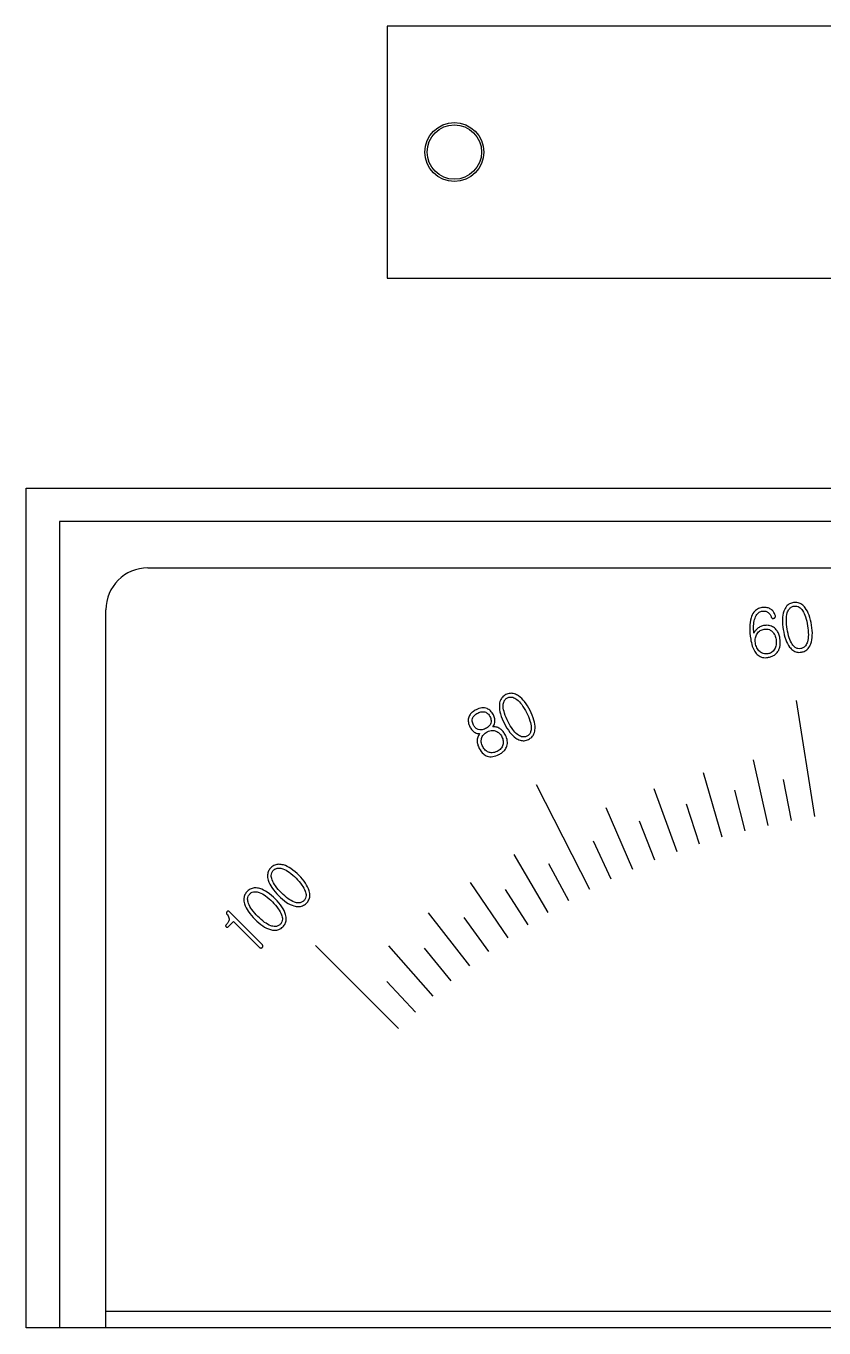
# Model space of a CAD drawing. Extents: x 109308 to 114204, y 60901 to 64142.
# Drawn here: x 111903.1 to 111950.6, y 62865.4 to 62942.9 of the extents above; entities that cross this region are included whole.
import ezdxf

# ---------------------------------------------------------------- set-up
doc = ezdxf.new("R2010")
doc.units = 0
doc.header["$LTSCALE"] = 10
doc.header["$MEASUREMENT"] = 0
doc.layers.get('0').update_dxf_attribs({"linetype": 'CONTINUOUS'})
doc.layers.add('가시적인_것_ISO_', color=3, linetype='CONTINUOUS')

# ---------------------------------------------------------------- blocks, each defined once
blk = doc.blocks.new('44Q1XC')
at = {"layer": '가시적인_것_ISO_'}
for p, q in [((17011.431, 5856.091), (16946.431, 5856.091)), ((16946.431, 5856.091), (16946.431, 5841.091)), ((16946.431, 5841.091), (17011.431, 5841.091)), ((16924.931, 5828.591), (17032.931, 5828.591)), ((16924.931, 5778.591), (16924.931, 5828.591)), ((17030.931, 5826.591), (16926.931, 5826.591)), ((16926.931, 5826.591), (16926.931, 5778.591)), ((16932.181, 5823.841), (17025.681, 5823.841)), ((16929.681, 5778.591), (16929.681, 5821.341)), ((16971.891, 5809.037), (16970.796, 5815.951)), ((16969.114, 5808.508), (16968.242, 5812.411)), ((16966.376, 5807.804), (16965.26, 5811.646)), ((16970.499, 5808.794), (16970.03, 5811.25)), ((16958.501, 5804.687), (16955.323, 5810.924)), ((16963.688, 5806.931), (16962.333, 5810.694)), ((16967.74, 5808.178), (16967.118, 5810.599)), ((16961.059, 5805.89), (16959.471, 5809.561)), ((16965.025, 5807.389), (16964.253, 5809.766)), ((16962.365, 5806.431), (16961.445, 5808.756)), ((16959.771, 5805.308), (16958.706, 5807.571)), ((16956.024, 5803.325), (16953.988, 5806.768)), ((16957.252, 5804.025), (16956.048, 5806.216)), ((16953.637, 5801.81), (16951.389, 5805.118)), ((16954.819, 5802.586), (16953.479, 5804.697)), ((16938.981, 5801.425), (16937.033, 5803.374)), ((16951.35, 5800.148), (16948.898, 5803.309)), ((16936.98, 5802.481), (16937.283, 5802.783)), ((16937.283, 5802.783), (16938.808, 5801.258)), ((16952.481, 5800.997), (16951.011, 5803.02)), ((16947.111, 5796.411), (16942.161, 5801.361)), ((16949.172, 5798.346), (16946.527, 5801.347)), ((16950.247, 5799.264), (16948.653, 5801.191)), ((16948.126, 5797.395), (16946.415, 5799.217)), ((16929.681, 5779.591), (17028.181, 5779.591)), ((17032.931, 5778.591), (16924.931, 5778.591))]:
    blk.add_line(p, q, dxfattribs=at)
for radius in [1.75, 1.621]:
    blk.add_circle((16950.431, 5848.591), radius, dxfattribs=at)
blk.add_arc((16932.181, 5821.341), 2.5, 90, 180, dxfattribs=at)
for points, knots in [([(16968.738, 5821.474), (16968.644, 5821.459), (16968.554, 5821.43), (16968.39, 5821.336), (16968.322, 5821.276), (16968.184, 5821.101), (16968.13, 5820.98), (16968.093, 5820.856)], [-0.09534042, -0.09534042, -0.09534042, -0.09534042, -0.06671141, -0.06671141, -0.03886742, -0.03886742, 0, 0, 0, 0]), ([(16968.307, 5820.772), (16968.335, 5820.877), (16968.379, 5820.983), (16968.483, 5821.119), (16968.528, 5821.162), (16968.638, 5821.23), (16968.699, 5821.251), (16968.764, 5821.261)], [-0.07134722, -0.07134722, -0.07134722, -0.07134722, -0.03864152, -0.03864152, -0.01976601, -0.01976601, 0, 0, 0, 0]), ([(16969.217, 5821.408), (16969.146, 5821.444), (16969.071, 5821.467), (16968.908, 5821.49), (16968.823, 5821.487), (16968.738, 5821.474)], [-0.04944895, -0.04944895, -0.04944895, -0.04944895, -0.02556383, -0.02556383, 0, 0, 0, 0]), ([(16968.764, 5821.261), (16968.799, 5821.267), (16968.834, 5821.269), (16968.901, 5821.267), (16968.933, 5821.263), (16969.02, 5821.241), (16969.07, 5821.217), (16969.115, 5821.183)], [-0.03722763, -0.03722763, -0.03722763, -0.03722763, -0.02674099, -0.02674099, -0.01695645, -0.01695645, 0, 0, 0, 0]), ([(16969.115, 5821.183), (16969.157, 5821.151), (16969.192, 5821.113), (16969.255, 5821.02), (16969.28, 5820.965), (16969.3, 5820.909)], [-0.03356288, -0.03356288, -0.03356288, -0.03356288, -0.01779236, -0.01779236, 0, 0, 0, 0]), ([(16969.54, 5820.983), (16969.512, 5821.081), (16969.468, 5821.173), (16969.352, 5821.317), (16969.29, 5821.368), (16969.217, 5821.408)], [-0.05538209, -0.05538209, -0.05538209, -0.05538209, -0.0248305, -0.0248305, 0, 0, 0, 0]), ([(16970.05, 5821.268), (16969.995, 5821.113), (16969.971, 5820.945), (16969.957, 5820.576), (16969.977, 5820.362), (16970.009, 5820.16)], [-0.1107241, -0.1107241, -0.1107241, -0.1107241, -0.0614603, -0.0614603, 0, 0, 0, 0]), ([(16970.619, 5821.771), (16970.539, 5821.759), (16970.462, 5821.735), (16970.322, 5821.661), (16970.262, 5821.613), (16970.138, 5821.471), (16970.086, 5821.372), (16970.05, 5821.268)], [-0.08068744, -0.08068744, -0.08068744, -0.08068744, -0.0564576, -0.0564576, -0.03310081, -0.03310081, 0, 0, 0, 0]), ([(16970.247, 5820.198), (16970.219, 5820.373), (16970.199, 5820.56), (16970.201, 5820.876), (16970.215, 5821.022), (16970.252, 5821.155)], [-0.0950204, -0.0950204, -0.0950204, -0.0950204, -0.04148092, -0.04148092, 0, 0, 0, 0]), ([(16970.252, 5821.155), (16970.277, 5821.237), (16970.313, 5821.319), (16970.4, 5821.433), (16970.44, 5821.471), (16970.539, 5821.532), (16970.594, 5821.551), (16970.653, 5821.56)], [-0.06062977, -0.06062977, -0.06062977, -0.06062977, -0.03469408, -0.03469408, -0.01781987, -0.01781987, 0, 0, 0, 0]), ([(16971.312, 5821.468), (16971.256, 5821.541), (16971.192, 5821.608), (16971.048, 5821.709), (16970.974, 5821.744), (16970.802, 5821.785), (16970.711, 5821.786), (16970.619, 5821.771)], [-0.08043735, -0.08043735, -0.08043735, -0.08043735, -0.05283354, -0.05283354, -0.02780895, -0.02780895, 0, 0, 0, 0]), ([(16970.653, 5821.56), (16970.707, 5821.569), (16970.762, 5821.568), (16970.87, 5821.545), (16970.92, 5821.522), (16971.041, 5821.441), (16971.103, 5821.371), (16971.154, 5821.298)], [-0.06015213, -0.06015213, -0.06015213, -0.06015213, -0.04359102, -0.04359102, -0.02696915, -0.02696915, 0, 0, 0, 0]), ([(16971.154, 5821.298), (16971.233, 5821.183), (16971.291, 5821.049), (16971.392, 5820.749), (16971.432, 5820.566), (16971.46, 5820.39)], [-0.09489707, -0.09489707, -0.09489707, -0.09489707, -0.0534092, -0.0534092, 0, 0, 0, 0]), ([(16971.698, 5820.427), (16971.665, 5820.63), (16971.618, 5820.839), (16971.49, 5821.186), (16971.414, 5821.338), (16971.312, 5821.468)], [-0.1110915, -0.1110915, -0.1110915, -0.1110915, -0.0494916, -0.0494916, 0, 0, 0, 0]), ([(16968.093, 5820.856), (16968.04, 5820.678), (16968.019, 5820.486), (16968.012, 5820.068), (16968.035, 5819.827), (16968.072, 5819.597)], [-0.1253067, -0.1253067, -0.1253067, -0.1253067, -0.0695953, -0.0695953, 0, 0, 0, 0]), ([(16968.261, 5819.942), (16968.247, 5820.092), (16968.24, 5820.247), (16968.256, 5820.523), (16968.273, 5820.651), (16968.307, 5820.772)], [-0.08293275, -0.08293275, -0.08293275, -0.08293275, -0.03768358, -0.03768358, 0, 0, 0, 0]), ([(16968.899, 5820.409), (16968.82, 5820.397), (16968.742, 5820.376), (16968.599, 5820.314), (16968.534, 5820.276), (16968.475, 5820.228)], [-0.04683688, -0.04683688, -0.04683688, -0.04683688, -0.02274823, -0.02274823, 0, 0, 0, 0]), ([(16969.423, 5820.303), (16969.346, 5820.352), (16969.262, 5820.387), (16969.082, 5820.423), (16968.99, 5820.424), (16968.899, 5820.409)], [-0.05522888, -0.05522888, -0.05522888, -0.05522888, -0.0277038, -0.0277038, 0, 0, 0, 0]), ([(16969.3, 5820.909), (16969.303, 5820.899), (16969.308, 5820.888), (16969.318, 5820.869), (16969.324, 5820.861), (16969.339, 5820.845), (16969.348, 5820.839), (16969.37, 5820.829), (16969.382, 5820.826), (16969.415, 5820.825), (16969.435, 5820.829), (16969.453, 5820.835)], [-0.01949719, -0.01949719, -0.01949719, -0.01949719, -0.01607522, -0.01607522, -0.01308771, -0.01308771, -0.0096616, -0.0096616, -0.00585314, -0.00585314, 0, 0, 0, 0]), ([(16969.815, 5819.641), (16969.802, 5819.727), (16969.781, 5819.812), (16969.723, 5819.965), (16969.688, 5820.034), (16969.584, 5820.18), (16969.511, 5820.249), (16969.423, 5820.303)], [-0.07990505, -0.07990505, -0.07990505, -0.07990505, -0.05400452, -0.05400452, -0.03079225, -0.03079225, 0, 0, 0, 0]), ([(16969.453, 5820.835), (16969.471, 5820.842), (16969.489, 5820.851), (16969.514, 5820.871), (16969.523, 5820.88), (16969.537, 5820.903), (16969.541, 5820.916), (16969.546, 5820.947), (16969.544, 5820.965), (16969.54, 5820.983)], [-0.01913822, -0.01913822, -0.01913822, -0.01913822, -0.01342189, -0.01342189, -0.00942521, -0.00942521, -0.00542663, -0.00542663, 0, 0, 0, 0]), ([(16971.46, 5820.39), (16971.487, 5820.215), (16971.506, 5820.029), (16971.503, 5819.714), (16971.489, 5819.569), (16971.449, 5819.436)], [-0.09482066, -0.09482066, -0.09482066, -0.09482066, -0.04153437, -0.04153437, 0, 0, 0, 0]), ([(16971.652, 5819.323), (16971.709, 5819.477), (16971.734, 5819.645), (16971.749, 5820.014), (16971.729, 5820.226), (16971.698, 5820.427)], [-0.1105512, -0.1105512, -0.1105512, -0.1105512, -0.0612203, -0.0612203, 0, 0, 0, 0]), ([(16968.072, 5819.597), (16968.094, 5819.458), (16968.125, 5819.315), (16968.206, 5819.07), (16968.254, 5818.96), (16968.37, 5818.776), (16968.435, 5818.699), (16968.515, 5818.637)], [-0.107753, -0.107753, -0.107753, -0.107753, -0.065247, -0.065247, -0.0302524, -0.0302524, 0, 0, 0, 0]), ([(16968.475, 5820.228), (16968.429, 5820.19), (16968.387, 5820.146), (16968.314, 5820.05), (16968.284, 5819.998), (16968.261, 5819.942)], [-0.03624895, -0.03624895, -0.03624895, -0.03624895, -0.01809283, -0.01809283, 0, 0, 0, 0]), ([(16968.35, 5819.382), (16968.335, 5819.476), (16968.334, 5819.572), (16968.37, 5819.756), (16968.404, 5819.84), (16968.454, 5819.918)], [-0.05637921, -0.05637921, -0.05637921, -0.05637921, -0.0276765, -0.0276765, 0, 0, 0, 0]), ([(16968.454, 5819.918), (16968.48, 5819.956), (16968.509, 5819.993), (16968.574, 5820.057), (16968.608, 5820.084), (16968.714, 5820.149), (16968.788, 5820.175), (16968.867, 5820.188)], [-0.05128397, -0.05128397, -0.05128397, -0.05128397, -0.03726376, -0.03726376, -0.02397216, -0.02397216, 0, 0, 0, 0]), ([(16968.867, 5820.188), (16968.922, 5820.196), (16968.978, 5820.2), (16969.085, 5820.19), (16969.134, 5820.179), (16969.249, 5820.134), (16969.307, 5820.095), (16969.358, 5820.045)], [-0.05350926, -0.05350926, -0.05350926, -0.05350926, -0.03681382, -0.03681382, -0.02140705, -0.02140705, 0, 0, 0, 0]), ([(16969.358, 5820.045), (16969.419, 5819.987), (16969.466, 5819.919), (16969.542, 5819.76), (16969.567, 5819.669), (16969.582, 5819.577)], [-0.05304443, -0.05304443, -0.05304443, -0.05304443, -0.02790861, -0.02790861, 0, 0, 0, 0]), ([(16969.582, 5819.577), (16969.599, 5819.47), (16969.603, 5819.361), (16969.571, 5819.163), (16969.541, 5819.076), (16969.493, 5818.996)], [-0.06029522, -0.06029522, -0.06029522, -0.06029522, -0.02792869, -0.02792869, 0, 0, 0, 0]), ([(16969.692, 5818.859), (16969.725, 5818.909), (16969.753, 5818.963), (16969.797, 5819.079), (16969.813, 5819.141), (16969.846, 5819.348), (16969.838, 5819.498), (16969.815, 5819.641)], [-0.08097881, -0.08097881, -0.08097881, -0.08097881, -0.06275625, -0.06275625, -0.04365771, -0.04365771, 0, 0, 0, 0]), ([(16970.009, 5820.16), (16970.041, 5819.958), (16970.088, 5819.751), (16970.215, 5819.405), (16970.289, 5819.253), (16970.389, 5819.123)], [-0.1105947, -0.1105947, -0.1105947, -0.1105947, -0.0492863, -0.0492863, 0, 0, 0, 0]), ([(16970.547, 5819.293), (16970.47, 5819.408), (16970.413, 5819.541), (16970.313, 5819.84), (16970.274, 5820.023), (16970.247, 5820.198)], [-0.09442381, -0.09442381, -0.09442381, -0.09442381, -0.0531236, -0.0531236, 0, 0, 0, 0]), ([(16968.618, 5818.858), (16968.545, 5818.92), (16968.487, 5818.995), (16968.396, 5819.174), (16968.366, 5819.277), (16968.35, 5819.382)], [-0.06048421, -0.06048421, -0.06048421, -0.06048421, -0.03174108, -0.03174108, 0, 0, 0, 0]), ([(16969.092, 5818.72), (16969.046, 5818.713), (16969, 5818.711), (16968.91, 5818.717), (16968.866, 5818.725), (16968.747, 5818.764), (16968.679, 5818.805), (16968.618, 5818.858)], [-0.05139467, -0.05139467, -0.05139467, -0.05139467, -0.03752847, -0.03752847, -0.02420154, -0.02420154, 0, 0, 0, 0]), ([(16969.087, 5818.503), (16969.16, 5818.515), (16969.231, 5818.532), (16969.364, 5818.581), (16969.424, 5818.61), (16969.565, 5818.704), (16969.635, 5818.774), (16969.692, 5818.859)], [-0.07273668, -0.07273668, -0.07273668, -0.07273668, -0.05066876, -0.05066876, -0.03049232, -0.03049232, 0, 0, 0, 0]), ([(16969.493, 5818.996), (16969.469, 5818.955), (16969.44, 5818.916), (16969.376, 5818.848), (16969.341, 5818.819), (16969.237, 5818.756), (16969.166, 5818.732), (16969.092, 5818.72)], [-0.05077309, -0.05077309, -0.05077309, -0.05077309, -0.03635608, -0.03635608, -0.02266577, -0.02266577, 0, 0, 0, 0]), ([(16970.389, 5819.123), (16970.445, 5819.05), (16970.509, 5818.984), (16970.653, 5818.883), (16970.728, 5818.847), (16970.901, 5818.806), (16970.994, 5818.805), (16971.087, 5818.82)], [-0.08079674, -0.08079674, -0.08079674, -0.08079674, -0.05338063, -0.05338063, -0.02816882, -0.02816882, 0, 0, 0, 0]), ([(16971.053, 5819.031), (16970.996, 5819.022), (16970.94, 5819.022), (16970.828, 5819.047), (16970.776, 5819.071), (16970.657, 5819.152), (16970.597, 5819.221), (16970.547, 5819.293)], [-0.0606517, -0.0606517, -0.0606517, -0.0606517, -0.04343053, -0.04343053, -0.02630267, -0.02630267, 0, 0, 0, 0]), ([(16971.449, 5819.436), (16971.425, 5819.353), (16971.39, 5819.27), (16971.304, 5819.157), (16971.264, 5819.119), (16971.166, 5819.059), (16971.111, 5819.04), (16971.053, 5819.031)], [-0.06036726, -0.06036726, -0.06036726, -0.06036726, -0.03433895, -0.03433895, -0.01769854, -0.01769854, 0, 0, 0, 0]), ([(16971.087, 5818.82), (16971.166, 5818.832), (16971.242, 5818.856), (16971.38, 5818.93), (16971.44, 5818.978), (16971.564, 5819.119), (16971.615, 5819.218), (16971.652, 5819.323)], [-0.08032187, -0.08032187, -0.08032187, -0.08032187, -0.05634387, -0.05634387, -0.03316511, -0.03316511, 0, 0, 0, 0]), ([(16968.515, 5818.637), (16968.554, 5818.606), (16968.595, 5818.58), (16968.684, 5818.537), (16968.729, 5818.521), (16968.879, 5818.486), (16968.984, 5818.487), (16969.087, 5818.503)], [-0.0608314, -0.0608314, -0.0608314, -0.0608314, -0.04600397, -0.04600397, -0.03138898, -0.03138898, 0, 0, 0, 0]), ([(16954.247, 5816.218), (16954.171, 5816.27), (16954.089, 5816.313), (16953.921, 5816.365), (16953.84, 5816.375), (16953.664, 5816.361), (16953.576, 5816.334), (16953.494, 5816.292)], [-0.08043735, -0.08043735, -0.08043735, -0.08043735, -0.05283354, -0.05283354, -0.02780895, -0.02780895, 0, 0, 0, 0]), ([(16953.108, 5815.637), (16953.103, 5815.473), (16953.133, 5815.305), (16953.234, 5814.95), (16953.318, 5814.753), (16953.411, 5814.571)], [-0.1107241, -0.1107241, -0.1107241, -0.1107241, -0.0614603, -0.0614603, 0, 0, 0, 0]), ([(16953.494, 5816.292), (16953.422, 5816.255), (16953.356, 5816.209), (16953.246, 5816.095), (16953.204, 5816.031), (16953.129, 5815.858), (16953.111, 5815.747), (16953.108, 5815.637)], [-0.08068744, -0.08068744, -0.08068744, -0.08068744, -0.0564576, -0.0564576, -0.03310081, -0.03310081, 0, 0, 0, 0]), ([(16953.336, 5815.592), (16953.334, 5815.678), (16953.343, 5815.768), (16953.39, 5815.902), (16953.416, 5815.951), (16953.491, 5816.039), (16953.538, 5816.074), (16953.591, 5816.101)], [-0.06062977, -0.06062977, -0.06062977, -0.06062977, -0.03469408, -0.03469408, -0.01781987, -0.01781987, 0, 0, 0, 0]), ([(16953.591, 5816.101), (16953.64, 5816.127), (16953.692, 5816.143), (16953.802, 5816.154), (16953.857, 5816.148), (16953.997, 5816.108), (16954.078, 5816.061), (16954.15, 5816.007)], [-0.06015213, -0.06015213, -0.06015213, -0.06015213, -0.04359102, -0.04359102, -0.02696915, -0.02696915, 0, 0, 0, 0]), ([(16954.15, 5816.007), (16954.26, 5815.922), (16954.357, 5815.813), (16954.545, 5815.558), (16954.639, 5815.396), (16954.72, 5815.238)], [-0.09489707, -0.09489707, -0.09489707, -0.09489707, -0.0534092, -0.0534092, 0, 0, 0, 0]), ([(16954.935, 5815.347), (16954.842, 5815.53), (16954.732, 5815.714), (16954.503, 5816.004), (16954.384, 5816.125), (16954.247, 5816.218)], [-0.1110915, -0.1110915, -0.1110915, -0.1110915, -0.0494916, -0.0494916, 0, 0, 0, 0]), ([(16951.27, 5814.897), (16951.26, 5814.857), (16951.255, 5814.816), (16951.252, 5814.732), (16951.256, 5814.689), (16951.279, 5814.552), (16951.313, 5814.46), (16951.357, 5814.374)], [-0.05407742, -0.05407742, -0.05407742, -0.05407742, -0.04170387, -0.04170387, -0.02885401, -0.02885401, 0, 0, 0, 0]), ([(16951.721, 5815.389), (16951.647, 5815.351), (16951.575, 5815.307), (16951.455, 5815.21), (16951.404, 5815.159), (16951.319, 5815.039), (16951.287, 5814.971), (16951.27, 5814.897)], [-0.06915213, -0.06915213, -0.06915213, -0.06915213, -0.04431365, -0.04431365, -0.02283702, -0.02283702, 0, 0, 0, 0]), ([(16951.568, 5814.482), (16951.532, 5814.553), (16951.505, 5814.629), (16951.491, 5814.767), (16951.496, 5814.825), (16951.513, 5814.881)], [-0.04154708, -0.04154708, -0.04154708, -0.04154708, -0.01773425, -0.01773425, 0, 0, 0, 0]), ([(16951.513, 5814.881), (16951.523, 5814.914), (16951.538, 5814.944), (16951.574, 5815.004), (16951.596, 5815.032), (16951.677, 5815.115), (16951.746, 5815.161), (16951.818, 5815.198)], [-0.04510569, -0.04510569, -0.04510569, -0.04510569, -0.03487491, -0.03487491, -0.02424147, -0.02424147, 0, 0, 0, 0]), ([(16952.374, 5815.46), (16952.326, 5815.479), (16952.277, 5815.492), (16952.173, 5815.506), (16952.121, 5815.506), (16951.947, 5815.487), (16951.829, 5815.444), (16951.721, 5815.389)], [-0.06771176, -0.06771176, -0.06771176, -0.06771176, -0.05229404, -0.05229404, -0.03639937, -0.03639937, 0, 0, 0, 0]), ([(16951.818, 5815.198), (16951.899, 5815.239), (16951.987, 5815.27), (16952.137, 5815.282), (16952.196, 5815.277), (16952.254, 5815.259)], [-0.04530041, -0.04530041, -0.04530041, -0.04530041, -0.01808286, -0.01808286, 0, 0, 0, 0]), ([(16952.254, 5815.259), (16952.285, 5815.249), (16952.315, 5815.235), (16952.372, 5815.202), (16952.398, 5815.182), (16952.476, 5815.109), (16952.518, 5815.048), (16952.551, 5814.983)], [-0.04176558, -0.04176558, -0.04176558, -0.04176558, -0.03193271, -0.03193271, -0.02197825, -0.02197825, 0, 0, 0, 0]), ([(16952.756, 5815.087), (16952.71, 5815.177), (16952.652, 5815.261), (16952.519, 5815.386), (16952.451, 5815.43), (16952.374, 5815.46)], [-0.05490986, -0.05490986, -0.05490986, -0.05490986, -0.02467919, -0.02467919, 0, 0, 0, 0]), ([(16952.551, 5814.983), (16952.57, 5814.946), (16952.586, 5814.908), (16952.609, 5814.832), (16952.616, 5814.795), (16952.622, 5814.699), (16952.615, 5814.642), (16952.596, 5814.587)], [-0.04122311, -0.04122311, -0.04122311, -0.04122311, -0.02883464, -0.02883464, -0.01752909, -0.01752909, 0, 0, 0, 0]), ([(16952.837, 5814.636), (16952.849, 5814.711), (16952.848, 5814.785), (16952.82, 5814.939), (16952.792, 5815.015), (16952.756, 5815.087)], [-0.04692104, -0.04692104, -0.04692104, -0.04692104, -0.02419071, -0.02419071, 0, 0, 0, 0]), ([(16953.626, 5814.68), (16953.545, 5814.839), (16953.469, 5815.01), (16953.373, 5815.311), (16953.341, 5815.454), (16953.336, 5815.592)], [-0.0950204, -0.0950204, -0.0950204, -0.0950204, -0.04148092, -0.04148092, 0, 0, 0, 0]), ([(16954.72, 5815.238), (16954.801, 5815.08), (16954.876, 5814.909), (16954.97, 5814.608), (16955.002, 5814.466), (16955.005, 5814.327)], [-0.09482066, -0.09482066, -0.09482066, -0.09482066, -0.04153437, -0.04153437, 0, 0, 0, 0]), ([(16955.233, 5814.282), (16955.239, 5814.447), (16955.211, 5814.614), (16955.111, 5814.969), (16955.027, 5815.165), (16954.935, 5815.347)], [-0.1105512, -0.1105512, -0.1105512, -0.1105512, -0.0612203, -0.0612203, 0, 0, 0, 0]), ([(16951.357, 5814.374), (16951.393, 5814.303), (16951.438, 5814.235), (16951.542, 5814.121), (16951.599, 5814.074), (16951.664, 5814.038)], [-0.04641382, -0.04641382, -0.04641382, -0.04641382, -0.02231225, -0.02231225, 0, 0, 0, 0]), ([(16951.855, 5814.21), (16951.825, 5814.22), (16951.797, 5814.233), (16951.742, 5814.266), (16951.717, 5814.286), (16951.642, 5814.358), (16951.601, 5814.418), (16951.568, 5814.482)], [-0.04065357, -0.04065357, -0.04065357, -0.04065357, -0.03118607, -0.03118607, -0.02151807, -0.02151807, 0, 0, 0, 0]), ([(16952.293, 5814.267), (16952.248, 5814.244), (16952.202, 5814.225), (16952.112, 5814.198), (16952.068, 5814.19), (16951.966, 5814.184), (16951.91, 5814.191), (16951.855, 5814.21)], [-0.04554297, -0.04554297, -0.04554297, -0.04554297, -0.03061436, -0.03061436, -0.01732928, -0.01732928, 0, 0, 0, 0]), ([(16952.049, 5813.684), (16952.06, 5813.726), (16952.075, 5813.766), (16952.115, 5813.841), (16952.14, 5813.876), (16952.229, 5813.979), (16952.306, 5814.034), (16952.39, 5814.076)], [-0.05379278, -0.05379278, -0.05379278, -0.05379278, -0.04091921, -0.04091921, -0.02808489, -0.02808489, 0, 0, 0, 0]), ([(16952.596, 5814.587), (16952.585, 5814.554), (16952.571, 5814.522), (16952.535, 5814.462), (16952.513, 5814.434), (16952.433, 5814.349), (16952.364, 5814.303), (16952.293, 5814.267)], [-0.04532425, -0.04532425, -0.04532425, -0.04532425, -0.03487391, -0.03487391, -0.02413803, -0.02413803, 0, 0, 0, 0]), ([(16952.39, 5814.076), (16952.439, 5814.101), (16952.491, 5814.122), (16952.593, 5814.15), (16952.642, 5814.158), (16952.766, 5814.16), (16952.836, 5814.147), (16952.904, 5814.12)], [-0.05361032, -0.05361032, -0.05361032, -0.05361032, -0.03702101, -0.03702101, -0.02189017, -0.02189017, 0, 0, 0, 0]), ([(16952.73, 5814.376), (16952.757, 5814.412), (16952.78, 5814.452), (16952.816, 5814.54), (16952.829, 5814.587), (16952.837, 5814.636)], [-0.02846102, -0.02846102, -0.02846102, -0.02846102, -0.01475287, -0.01475287, 0, 0, 0, 0]), ([(16953.176, 5814.246), (16953.113, 5814.292), (16953.045, 5814.326), (16952.892, 5814.371), (16952.811, 5814.379), (16952.73, 5814.376)], [-0.04774051, -0.04774051, -0.04774051, -0.04774051, -0.02439817, -0.02439817, 0, 0, 0, 0]), ([(16952.904, 5814.12), (16952.941, 5814.106), (16952.977, 5814.088), (16953.045, 5814.046), (16953.077, 5814.021), (16953.169, 5813.933), (16953.219, 5813.86), (16953.259, 5813.782)], [-0.0503727, -0.0503727, -0.0503727, -0.0503727, -0.03835642, -0.03835642, -0.02626368, -0.02626368, 0, 0, 0, 0]), ([(16953.467, 5813.888), (16953.429, 5813.962), (16953.385, 5814.033), (16953.287, 5814.153), (16953.235, 5814.204), (16953.176, 5814.246)], [-0.04655552, -0.04655552, -0.04655552, -0.04655552, -0.02179241, -0.02179241, 0, 0, 0, 0]), ([(16953.411, 5814.571), (16953.504, 5814.389), (16953.613, 5814.206), (16953.84, 5813.916), (16953.959, 5813.795), (16954.094, 5813.702)], [-0.1105947, -0.1105947, -0.1105947, -0.1105947, -0.0492863, -0.0492863, 0, 0, 0, 0]), ([(16954.191, 5813.913), (16954.083, 5813.998), (16953.987, 5814.107), (16953.8, 5814.361), (16953.706, 5814.522), (16953.626, 5814.68)], [-0.09442381, -0.09442381, -0.09442381, -0.09442381, -0.0531236, -0.0531236, 0, 0, 0, 0]), ([(16955.005, 5814.327), (16955.008, 5814.241), (16955, 5814.151), (16954.953, 5814.017), (16954.927, 5813.969), (16954.853, 5813.881), (16954.806, 5813.846), (16954.754, 5813.82)], [-0.06036726, -0.06036726, -0.06036726, -0.06036726, -0.03433895, -0.03433895, -0.01769854, -0.01769854, 0, 0, 0, 0]), ([(16954.851, 5813.629), (16954.922, 5813.666), (16954.987, 5813.711), (16955.096, 5813.825), (16955.138, 5813.888), (16955.212, 5814.061), (16955.23, 5814.172), (16955.233, 5814.282)], [-0.08032187, -0.08032187, -0.08032187, -0.08032187, -0.05634387, -0.05634387, -0.03316511, -0.03316511, 0, 0, 0, 0]), ([(16951.664, 5814.038), (16951.706, 5814.014), (16951.751, 5813.995), (16951.841, 5813.971), (16951.885, 5813.966), (16951.93, 5813.969)], [-0.02801465, -0.02801465, -0.02801465, -0.02801465, -0.01348412, -0.01348412, 0, 0, 0, 0]), ([(16951.93, 5813.969), (16951.884, 5813.905), (16951.848, 5813.836), (16951.799, 5813.689), (16951.787, 5813.614), (16951.787, 5813.538)], [-0.04643335, -0.04643335, -0.04643335, -0.04643335, -0.02288948, -0.02288948, 0, 0, 0, 0]), ([(16951.787, 5813.538), (16951.788, 5813.465), (16951.8, 5813.392), (16951.841, 5813.243), (16951.872, 5813.167), (16951.909, 5813.094)], [-0.04646576, -0.04646576, -0.04646576, -0.04646576, -0.02440718, -0.02440718, 0, 0, 0, 0]), ([(16952.12, 5813.202), (16952.078, 5813.283), (16952.047, 5813.371), (16952.026, 5813.537), (16952.029, 5813.611), (16952.049, 5813.684)], [-0.05021029, -0.05021029, -0.05021029, -0.05021029, -0.02272057, -0.02272057, 0, 0, 0, 0]), ([(16953.317, 5813.301), (16953.305, 5813.26), (16953.29, 5813.221), (16953.25, 5813.147), (16953.226, 5813.112), (16953.138, 5813.011), (16953.062, 5812.958), (16952.981, 5812.916)], [-0.05287775, -0.05287775, -0.05287775, -0.05287775, -0.04015714, -0.04015714, -0.02751106, -0.02751106, 0, 0, 0, 0]), ([(16953.259, 5813.782), (16953.297, 5813.705), (16953.324, 5813.623), (16953.344, 5813.458), (16953.338, 5813.379), (16953.317, 5813.301)], [-0.04998373, -0.04998373, -0.04998373, -0.04998373, -0.02421284, -0.02421284, 0, 0, 0, 0]), ([(16953.555, 5813.227), (16953.572, 5813.276), (16953.582, 5813.327), (16953.591, 5813.434), (16953.589, 5813.487), (16953.566, 5813.662), (16953.522, 5813.779), (16953.467, 5813.888)], [-0.06850631, -0.06850631, -0.06850631, -0.06850631, -0.05280111, -0.05280111, -0.03660124, -0.03660124, 0, 0, 0, 0]), ([(16954.094, 5813.702), (16954.169, 5813.65), (16954.251, 5813.607), (16954.419, 5813.555), (16954.501, 5813.545), (16954.678, 5813.559), (16954.767, 5813.587), (16954.851, 5813.629)], [-0.08079674, -0.08079674, -0.08079674, -0.08079674, -0.05338063, -0.05338063, -0.02816882, -0.02816882, 0, 0, 0, 0]), ([(16954.754, 5813.82), (16954.702, 5813.794), (16954.648, 5813.776), (16954.534, 5813.766), (16954.478, 5813.772), (16954.339, 5813.813), (16954.261, 5813.859), (16954.191, 5813.913)], [-0.0606517, -0.0606517, -0.0606517, -0.0606517, -0.04343053, -0.04343053, -0.02630267, -0.02630267, 0, 0, 0, 0]), ([(16951.909, 5813.094), (16951.972, 5812.971), (16952.053, 5812.853), (16952.227, 5812.705), (16952.304, 5812.661), (16952.389, 5812.632)], [-0.06856266, -0.06856266, -0.06856266, -0.06856266, -0.02687934, -0.02687934, 0, 0, 0, 0]), ([(16952.465, 5812.867), (16952.391, 5812.896), (16952.327, 5812.939), (16952.208, 5813.053), (16952.159, 5813.125), (16952.12, 5813.202)], [-0.04950681, -0.04950681, -0.04950681, -0.04950681, -0.02580854, -0.02580854, 0, 0, 0, 0]), ([(16952.389, 5812.632), (16952.44, 5812.615), (16952.492, 5812.604), (16952.602, 5812.595), (16952.658, 5812.597), (16952.84, 5812.622), (16952.964, 5812.668), (16953.078, 5812.726)], [-0.07135001, -0.07135001, -0.07135001, -0.07135001, -0.05517968, -0.05517968, -0.03837362, -0.03837362, 0, 0, 0, 0]), ([(16952.981, 5812.916), (16952.931, 5812.891), (16952.879, 5812.87), (16952.776, 5812.841), (16952.726, 5812.833), (16952.603, 5812.829), (16952.533, 5812.841), (16952.465, 5812.867)], [-0.05376923, -0.05376923, -0.05376923, -0.05376923, -0.03698159, -0.03698159, -0.02175181, -0.02175181, 0, 0, 0, 0]), ([(16953.078, 5812.726), (16953.148, 5812.761), (16953.215, 5812.803), (16953.333, 5812.892), (16953.384, 5812.94), (16953.485, 5813.063), (16953.528, 5813.141), (16953.555, 5813.227)], [-0.07137494, -0.07137494, -0.07137494, -0.07137494, -0.0478853, -0.0478853, -0.0270152, -0.0270152, 0, 0, 0, 0]), ([(16939.511, 5805.99), (16939.454, 5805.932), (16939.406, 5805.868), (16939.336, 5805.725), (16939.316, 5805.651), (16939.298, 5805.464), (16939.315, 5805.353), (16939.346, 5805.248)], [-0.08068744, -0.08068744, -0.08068744, -0.08068744, -0.0564576, -0.0564576, -0.03310081, -0.03310081, 0, 0, 0, 0]), ([(16940.25, 5806.152), (16940.162, 5806.178), (16940.07, 5806.194), (16939.895, 5806.191), (16939.814, 5806.176), (16939.652, 5806.108), (16939.577, 5806.055), (16939.511, 5805.99)], [-0.08043735, -0.08043735, -0.08043735, -0.08043735, -0.05283354, -0.05283354, -0.02780895, -0.02780895, 0, 0, 0, 0]), ([(16939.577, 5805.275), (16939.549, 5805.357), (16939.529, 5805.444), (16939.533, 5805.587), (16939.543, 5805.642), (16939.587, 5805.748), (16939.62, 5805.796), (16939.662, 5805.838)], [-0.06062977, -0.06062977, -0.06062977, -0.06062977, -0.03469408, -0.03469408, -0.01781987, -0.01781987, 0, 0, 0, 0]), ([(16939.662, 5805.838), (16939.701, 5805.878), (16939.746, 5805.909), (16939.847, 5805.953), (16939.901, 5805.965), (16940.046, 5805.97), (16940.138, 5805.95), (16940.223, 5805.921)], [-0.06015213, -0.06015213, -0.06015213, -0.06015213, -0.04359102, -0.04359102, -0.02696915, -0.02696915, 0, 0, 0, 0]), ([(16940.223, 5805.921), (16940.354, 5805.875), (16940.48, 5805.801), (16940.738, 5805.617), (16940.877, 5805.492), (16941.003, 5805.366)], [-0.09489707, -0.09489707, -0.09489707, -0.09489707, -0.0534092, -0.0534092, 0, 0, 0, 0]), ([(16941.174, 5805.536), (16941.029, 5805.681), (16940.868, 5805.822), (16940.56, 5806.027), (16940.409, 5806.106), (16940.25, 5806.152)], [-0.1110915, -0.1110915, -0.1110915, -0.1110915, -0.0494916, -0.0494916, 0, 0, 0, 0]), ([(16941.786, 5804.616), (16941.741, 5804.774), (16941.663, 5804.924), (16941.458, 5805.232), (16941.318, 5805.392), (16941.174, 5805.536)], [-0.1105512, -0.1105512, -0.1105512, -0.1105512, -0.0612203, -0.0612203, 0, 0, 0, 0]), ([(16938.843, 5804.745), (16938.755, 5804.771), (16938.663, 5804.787), (16938.488, 5804.784), (16938.407, 5804.769), (16938.245, 5804.702), (16938.17, 5804.648), (16938.104, 5804.583)], [-0.08043735, -0.08043735, -0.08043735, -0.08043735, -0.05283354, -0.05283354, -0.02780895, -0.02780895, 0, 0, 0, 0]), ([(16939.346, 5805.248), (16939.393, 5805.09), (16939.472, 5804.94), (16939.678, 5804.633), (16939.82, 5804.472), (16939.965, 5804.327)], [-0.1107241, -0.1107241, -0.1107241, -0.1107241, -0.0614603, -0.0614603, 0, 0, 0, 0]), ([(16940.135, 5804.498), (16940.009, 5804.623), (16939.884, 5804.763), (16939.699, 5805.02), (16939.625, 5805.145), (16939.577, 5805.275)], [-0.0950204, -0.0950204, -0.0950204, -0.0950204, -0.04148092, -0.04148092, 0, 0, 0, 0]), ([(16941.003, 5805.366), (16941.128, 5805.241), (16941.253, 5805.102), (16941.436, 5804.844), (16941.509, 5804.719), (16941.556, 5804.588)], [-0.09482066, -0.09482066, -0.09482066, -0.09482066, -0.04153437, -0.04153437, 0, 0, 0, 0]), ([(16938.104, 5804.583), (16938.047, 5804.526), (16937.999, 5804.461), (16937.929, 5804.319), (16937.909, 5804.245), (16937.892, 5804.057), (16937.908, 5803.947), (16937.939, 5803.841)], [-0.08068744, -0.08068744, -0.08068744, -0.08068744, -0.0564576, -0.0564576, -0.03310081, -0.03310081, 0, 0, 0, 0]), ([(16938.17, 5803.868), (16938.142, 5803.95), (16938.122, 5804.037), (16938.126, 5804.18), (16938.136, 5804.235), (16938.18, 5804.342), (16938.213, 5804.39), (16938.255, 5804.432)], [-0.06062977, -0.06062977, -0.06062977, -0.06062977, -0.03469408, -0.03469408, -0.01781987, -0.01781987, 0, 0, 0, 0]), ([(16938.255, 5804.432), (16938.294, 5804.471), (16938.339, 5804.502), (16938.44, 5804.547), (16938.494, 5804.558), (16938.64, 5804.564), (16938.731, 5804.544), (16938.816, 5804.514)], [-0.06015213, -0.06015213, -0.06015213, -0.06015213, -0.04359102, -0.04359102, -0.02696915, -0.02696915, 0, 0, 0, 0]), ([(16938.816, 5804.514), (16938.947, 5804.468), (16939.073, 5804.394), (16939.331, 5804.21), (16939.47, 5804.085), (16939.596, 5803.959)], [-0.09489707, -0.09489707, -0.09489707, -0.09489707, -0.0534092, -0.0534092, 0, 0, 0, 0]), ([(16939.767, 5804.129), (16939.622, 5804.274), (16939.461, 5804.415), (16939.153, 5804.621), (16939.002, 5804.699), (16938.843, 5804.745)], [-0.1110915, -0.1110915, -0.1110915, -0.1110915, -0.0494916, -0.0494916, 0, 0, 0, 0]), ([(16940.379, 5803.209), (16940.334, 5803.367), (16940.256, 5803.518), (16940.051, 5803.825), (16939.911, 5803.985), (16939.767, 5804.129)], [-0.1105512, -0.1105512, -0.1105512, -0.1105512, -0.0612203, -0.0612203, 0, 0, 0, 0]), ([(16939.965, 5804.327), (16940.109, 5804.183), (16940.269, 5804.042), (16940.575, 5803.837), (16940.725, 5803.758), (16940.882, 5803.712)], [-0.1105947, -0.1105947, -0.1105947, -0.1105947, -0.0492863, -0.0492863, 0, 0, 0, 0]), ([(16940.91, 5803.942), (16940.78, 5803.99), (16940.655, 5804.064), (16940.399, 5804.248), (16940.26, 5804.372), (16940.135, 5804.498)], [-0.09442381, -0.09442381, -0.09442381, -0.09442381, -0.0531236, -0.0531236, 0, 0, 0, 0]), ([(16941.473, 5804.028), (16941.432, 5803.987), (16941.386, 5803.954), (16941.281, 5803.908), (16941.226, 5803.897), (16941.081, 5803.893), (16940.992, 5803.913), (16940.91, 5803.942)], [-0.0606517, -0.0606517, -0.0606517, -0.0606517, -0.04343053, -0.04343053, -0.02630267, -0.02630267, 0, 0, 0, 0]), ([(16941.556, 5804.588), (16941.585, 5804.507), (16941.605, 5804.419), (16941.602, 5804.277), (16941.592, 5804.223), (16941.548, 5804.117), (16941.515, 5804.069), (16941.473, 5804.028)], [-0.06036726, -0.06036726, -0.06036726, -0.06036726, -0.03433895, -0.03433895, -0.01769854, -0.01769854, 0, 0, 0, 0]), ([(16941.624, 5803.876), (16941.681, 5803.933), (16941.728, 5803.997), (16941.797, 5804.138), (16941.817, 5804.212), (16941.834, 5804.399), (16941.818, 5804.51), (16941.786, 5804.616)], [-0.08032187, -0.08032187, -0.08032187, -0.08032187, -0.05634387, -0.05634387, -0.03316511, -0.03316511, 0, 0, 0, 0]), ([(16936.892, 5803.371), (16936.881, 5803.358), (16936.87, 5803.343), (16936.859, 5803.318), (16936.857, 5803.307), (16936.856, 5803.286), (16936.858, 5803.276), (16936.868, 5803.252), (16936.877, 5803.239), (16936.887, 5803.228)], [-0.01611105, -0.01611105, -0.01611105, -0.01611105, -0.01088889, -0.01088889, -0.0077386, -0.0077386, -0.0045114, -0.0045114, 0, 0, 0, 0]), ([(16936.887, 5803.228), (16936.917, 5803.195), (16936.944, 5803.159), (16936.986, 5803.088), (16937.001, 5803.053), (16937.022, 5802.975), (16937.024, 5802.934), (16937.019, 5802.893)], [-0.03733062, -0.03733062, -0.03733062, -0.03733062, -0.02405332, -0.02405332, -0.01252804, -0.01252804, 0, 0, 0, 0]), ([(16937.033, 5803.374), (16937.025, 5803.381), (16937.017, 5803.388), (16937.001, 5803.399), (16936.993, 5803.403), (16936.976, 5803.408), (16936.967, 5803.409), (16936.948, 5803.408), (16936.938, 5803.405), (16936.915, 5803.393), (16936.903, 5803.382), (16936.892, 5803.371)], [-0.01620286, -0.01620286, -0.01620286, -0.01620286, -0.01306942, -0.01306942, -0.01038676, -0.01038676, -0.00768509, -0.00768509, -0.00466599, -0.00466599, 0, 0, 0, 0]), ([(16937.939, 5803.841), (16937.986, 5803.683), (16938.066, 5803.533), (16938.272, 5803.226), (16938.413, 5803.065), (16938.558, 5802.92)], [-0.1107241, -0.1107241, -0.1107241, -0.1107241, -0.0614603, -0.0614603, 0, 0, 0, 0]), ([(16938.728, 5803.091), (16938.602, 5803.216), (16938.477, 5803.356), (16938.292, 5803.613), (16938.218, 5803.738), (16938.17, 5803.868)], [-0.0950204, -0.0950204, -0.0950204, -0.0950204, -0.04148092, -0.04148092, 0, 0, 0, 0]), ([(16939.596, 5803.959), (16939.722, 5803.834), (16939.846, 5803.695), (16940.029, 5803.437), (16940.102, 5803.312), (16940.149, 5803.181)], [-0.09482066, -0.09482066, -0.09482066, -0.09482066, -0.04153437, -0.04153437, 0, 0, 0, 0]), ([(16940.217, 5802.47), (16940.274, 5802.526), (16940.322, 5802.59), (16940.39, 5802.731), (16940.41, 5802.805), (16940.428, 5802.992), (16940.411, 5803.103), (16940.379, 5803.209)], [-0.08032187, -0.08032187, -0.08032187, -0.08032187, -0.05634387, -0.05634387, -0.03316511, -0.03316511, 0, 0, 0, 0]), ([(16940.882, 5803.712), (16940.97, 5803.686), (16941.061, 5803.67), (16941.236, 5803.672), (16941.318, 5803.688), (16941.482, 5803.756), (16941.558, 5803.81), (16941.624, 5803.876)], [-0.08079674, -0.08079674, -0.08079674, -0.08079674, -0.05338063, -0.05338063, -0.02816882, -0.02816882, 0, 0, 0, 0]), ([(16936.846, 5802.599), (16936.839, 5802.592), (16936.833, 5802.585), (16936.824, 5802.571), (16936.82, 5802.563), (16936.815, 5802.548), (16936.814, 5802.54), (16936.816, 5802.524), (16936.819, 5802.515), (16936.829, 5802.495), (16936.838, 5802.484), (16936.849, 5802.475)], [-0.01431309, -0.01431309, -0.01431309, -0.01431309, -0.0115264, -0.0115264, -0.0091446, -0.0091446, -0.00677247, -0.00677247, -0.00411568, -0.00411568, 0, 0, 0, 0]), ([(16937.019, 5802.893), (16937.012, 5802.842), (16936.992, 5802.794), (16936.934, 5802.694), (16936.891, 5802.644), (16936.846, 5802.599)], [-0.03444387, -0.03444387, -0.03444387, -0.03444387, -0.01903744, -0.01903744, 0, 0, 0, 0]), ([(16936.849, 5802.475), (16936.855, 5802.47), (16936.861, 5802.464), (16936.874, 5802.456), (16936.88, 5802.453), (16936.896, 5802.447), (16936.905, 5802.446), (16936.924, 5802.447), (16936.934, 5802.449), (16936.957, 5802.46), (16936.97, 5802.47), (16936.98, 5802.481)], [-0.01499342, -0.01499342, -0.01499342, -0.01499342, -0.01255255, -0.01255255, -0.01039179, -0.01039179, -0.00763305, -0.00763305, -0.00460152, -0.00460152, 0, 0, 0, 0]), ([(16938.558, 5802.92), (16938.702, 5802.776), (16938.862, 5802.636), (16939.168, 5802.43), (16939.318, 5802.351), (16939.475, 5802.305)], [-0.1105947, -0.1105947, -0.1105947, -0.1105947, -0.0492863, -0.0492863, 0, 0, 0, 0]), ([(16939.503, 5802.536), (16939.373, 5802.583), (16939.248, 5802.657), (16938.992, 5802.841), (16938.853, 5802.965), (16938.728, 5803.091)], [-0.09442381, -0.09442381, -0.09442381, -0.09442381, -0.0531236, -0.0531236, 0, 0, 0, 0]), ([(16939.475, 5802.305), (16939.563, 5802.279), (16939.654, 5802.263), (16939.83, 5802.265), (16939.911, 5802.281), (16940.075, 5802.349), (16940.151, 5802.403), (16940.217, 5802.47)], [-0.08079674, -0.08079674, -0.08079674, -0.08079674, -0.05338063, -0.05338063, -0.02816882, -0.02816882, 0, 0, 0, 0]), ([(16940.066, 5802.621), (16940.026, 5802.58), (16939.979, 5802.547), (16939.874, 5802.501), (16939.819, 5802.49), (16939.674, 5802.486), (16939.585, 5802.506), (16939.503, 5802.536)], [-0.0606517, -0.0606517, -0.0606517, -0.0606517, -0.04343053, -0.04343053, -0.02630267, -0.02630267, 0, 0, 0, 0]), ([(16940.149, 5803.181), (16940.178, 5803.1), (16940.198, 5803.012), (16940.195, 5802.87), (16940.185, 5802.816), (16940.141, 5802.71), (16940.108, 5802.662), (16940.066, 5802.621)], [-0.06036726, -0.06036726, -0.06036726, -0.06036726, -0.03433895, -0.03433895, -0.01769854, -0.01769854, 0, 0, 0, 0]), ([(16938.808, 5801.258), (16938.822, 5801.243), (16938.838, 5801.231), (16938.873, 5801.213), (16938.891, 5801.207), (16938.909, 5801.206)], [-0.01173735, -0.01173735, -0.01173735, -0.01173735, -0.00561677, -0.00561677, 0, 0, 0, 0]), ([(16938.909, 5801.206), (16938.925, 5801.206), (16938.941, 5801.208), (16938.971, 5801.22), (16938.985, 5801.228), (16938.997, 5801.239)], [-0.009688694, -0.009688694, -0.009688694, -0.009688694, -0.004872154, -0.004872154, 0, 0, 0, 0]), ([(16939.028, 5801.324), (16939.028, 5801.333), (16939.027, 5801.342), (16939.023, 5801.36), (16939.02, 5801.368), (16939.007, 5801.395), (16938.995, 5801.411), (16938.981, 5801.425)], [-0.01152378, -0.01152378, -0.01152378, -0.01152378, -0.00879692, -0.00879692, -0.00604611, -0.00604611, 0, 0, 0, 0]), ([(16938.997, 5801.239), (16939.003, 5801.244), (16939.007, 5801.25), (16939.016, 5801.263), (16939.019, 5801.269), (16939.027, 5801.292), (16939.028, 5801.308), (16939.028, 5801.324)], [-0.009372928, -0.009372928, -0.009372928, -0.009372928, -0.007089315, -0.007089315, -0.004840561, -0.004840561, 0, 0, 0, 0])]:
    blk.add_open_spline(points, degree=3, knots=knots, dxfattribs=at)
blk = doc.blocks.new('33CSS')
blk.add_blockref('44Q1XC', (92607.272, 57567.098))

msp = doc.modelspace()

# ---------------------------------------------------------------- block references
msp.add_blockref('33CSS', (2370.936, -480.288))

doc.saveas('drawing.dxf')
